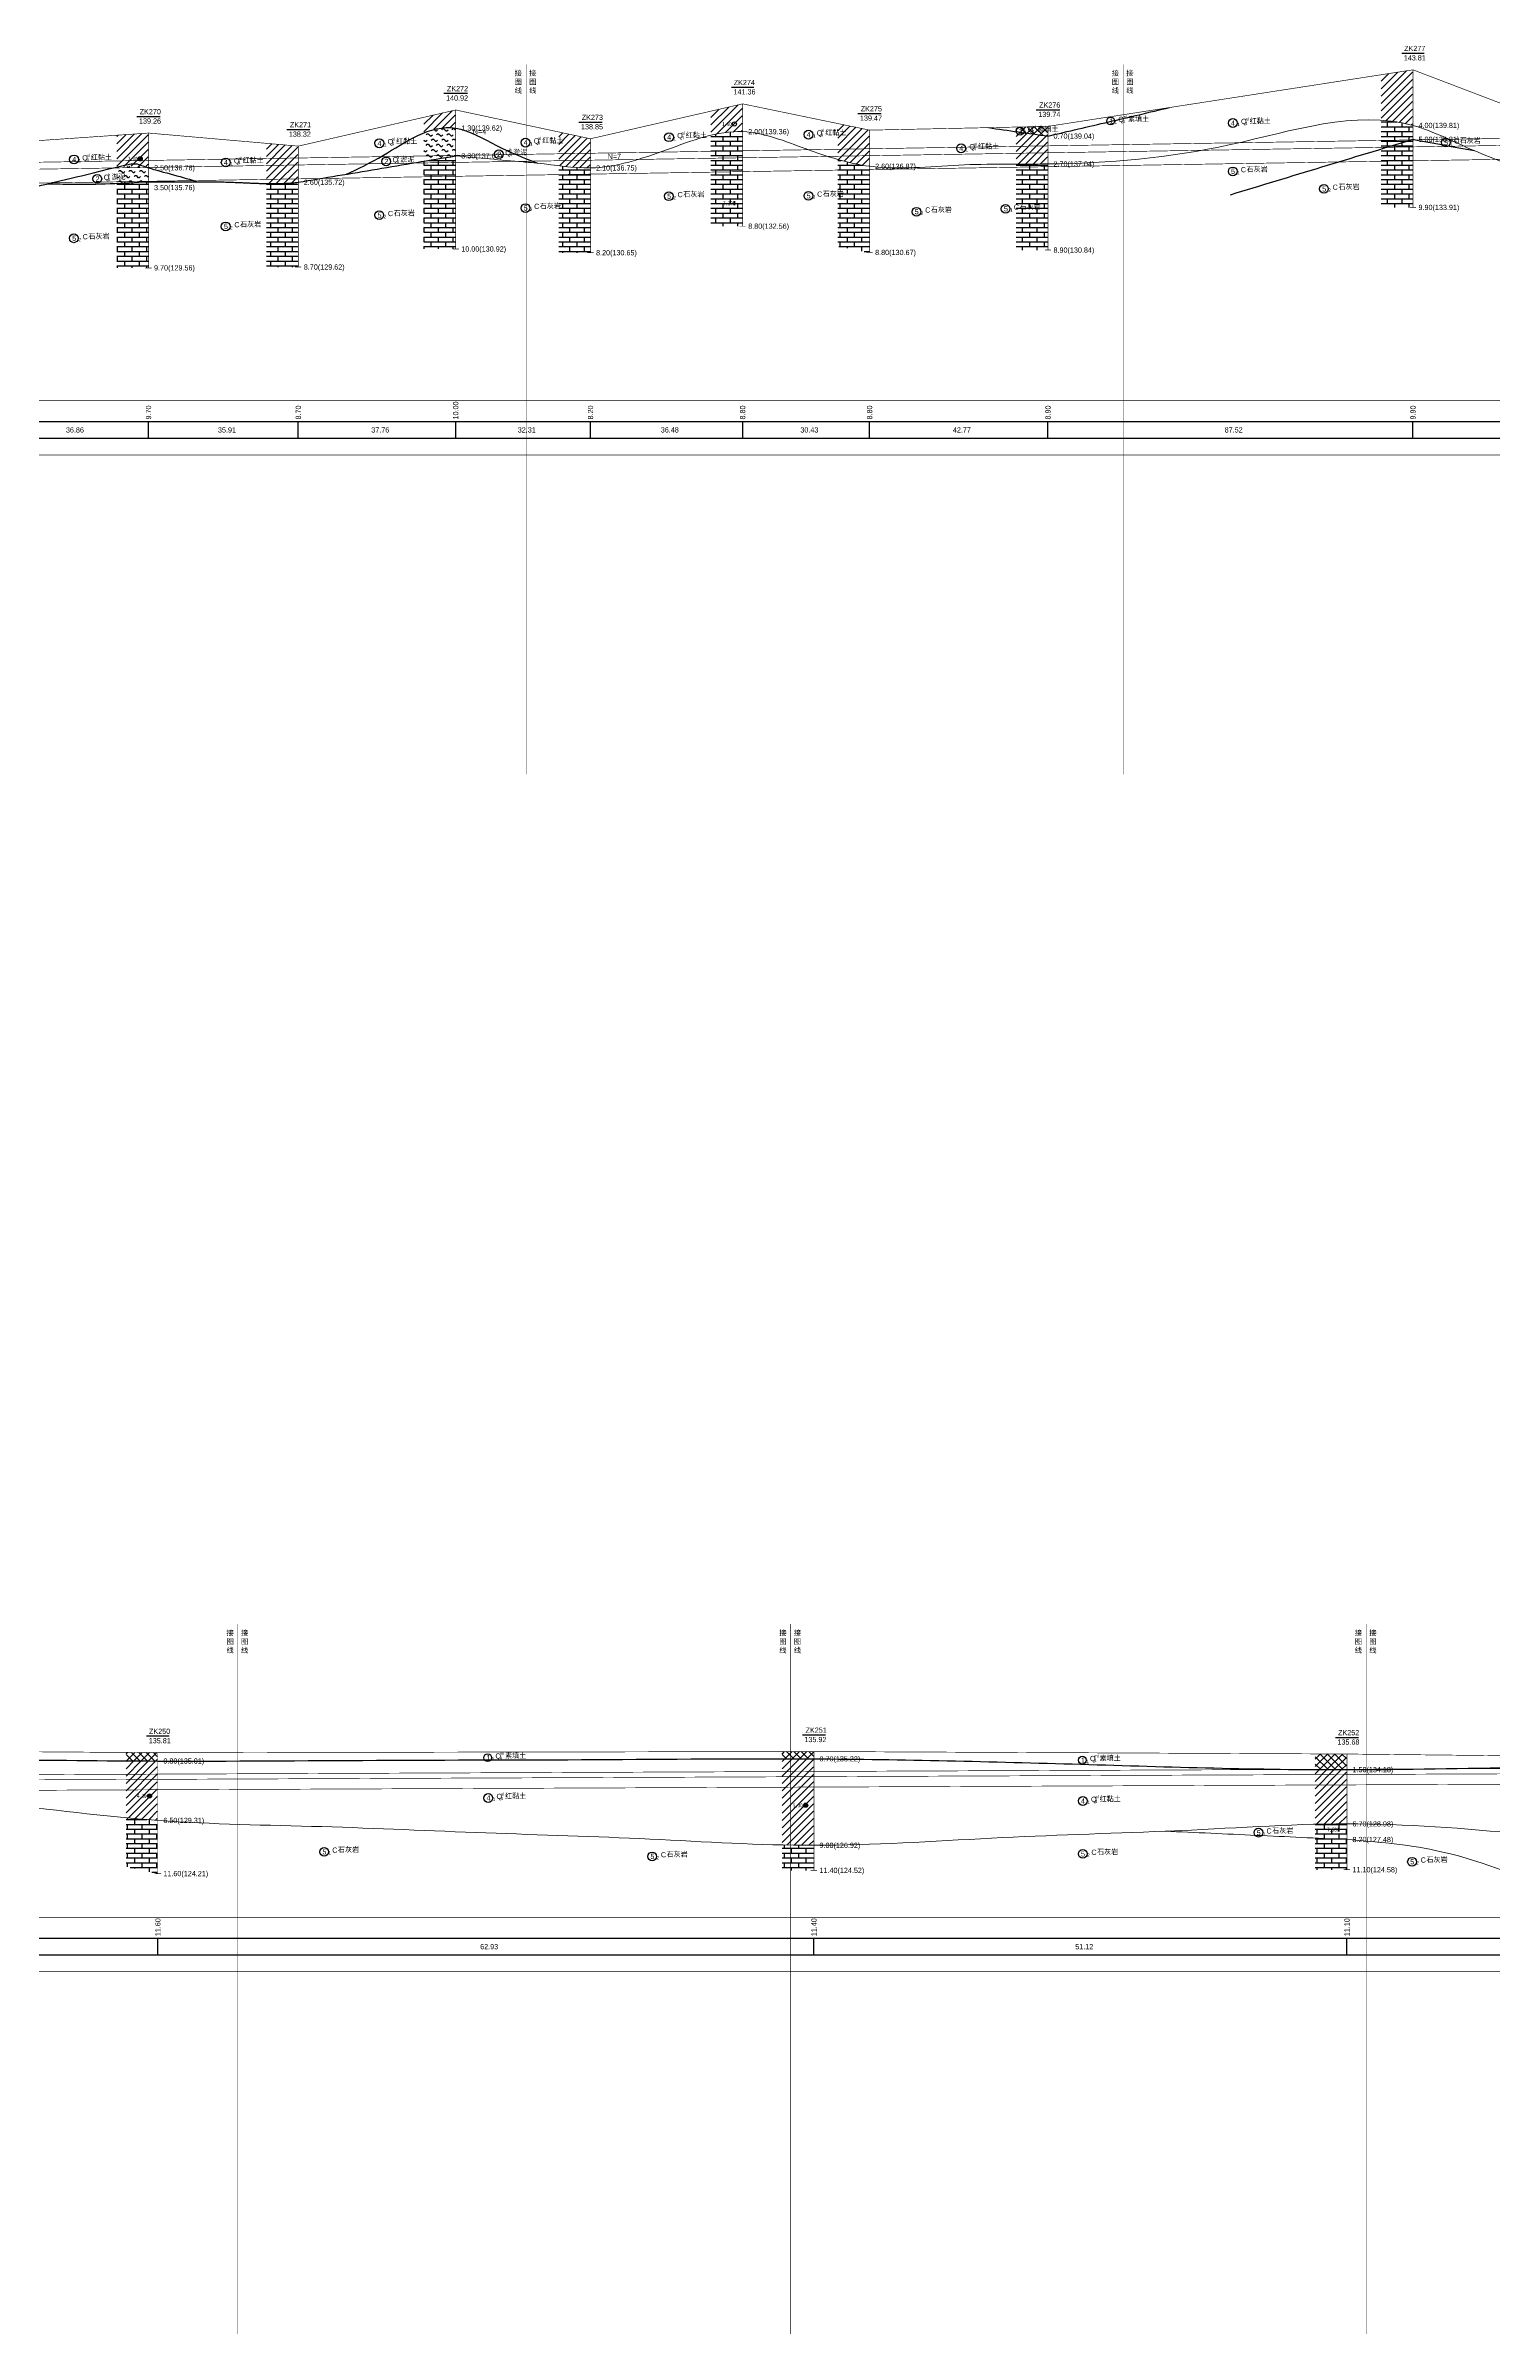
# Model space of a CAD drawing. Header units: inches. Extents: x -205 to 12199, y -11610 to -150.
# Drawn here: x 3188 to 3882, y -11604 to -10507 of the extents above; entities that cross this region are included whole.
import ezdxf

# ---------------------------------------------------------------- set-up
doc = ezdxf.new("R2010")
doc.units = ezdxf.units.IN
doc.header["$MEASUREMENT"] = 0
for name, pattern in [('ACAD_ISO03W100', [30, 12, -18]), ('ACAD_ISO05W100', [34, 24, -3, 0.5, -3, 0.5, -3]), ('ACAD_ISO12W100', [21, 12, -3, 0, -3, 0, -3])]:
    doc.linetypes.add(name, pattern=pattern)
for name, color, linetype in [('GiCAD_PouMian', 7, 'Continuous'), ('GICAD_QUYANG', 7, 'Continuous'), ('地质-图框', 7, 'Continuous'), ('地质-地层符号', 3, 'Continuous'), ('地质-地层线', 7, 'Continuous'), ('地质-地面线', 7, 'Continuous'), ('地质-填充花纹', 4, 'Continuous'), ('地质-文字', 7, 'Continuous'), ('地质-标注栏', 7, 'Continuous'), ('地质-标贯', 7, 'Continuous'), ('地质-钻孔', 7, 'Continuous'), ('管底', 7, 'Continuous'), ('红线', 1, 'ACAD_ISO05W100')]:
    doc.layers.add(name, color=color, linetype=linetype)
doc.styles.add('LZ_PMT_LINE', font='', dxfattribs={"height": 2})
doc.styles.get("Standard").update_dxf_attribs({"font": ''})
doc.styles.add('地层编号', font='Comfont.shx', dxfattribs={"width": 0.7, "height": 2.5, "bigfont": 'Hztxt12a.shx'})
doc.styles.add('层底标注', font='Comfont.shx', dxfattribs={"width": 0.7, "height": 2.5, "bigfont": 'Hztxt12a.shx'})
doc.styles.add('岩土名称', font='Comfont.shx', dxfattribs={"width": 0.7, "height": 2.5, "bigfont": 'Hztxt12a.shx'})
doc.styles.add('时代', font='Comfont.shx', dxfattribs={"width": 0.7, "height": 2.5, "bigfont": 'Hztxt12a.shx'})
doc.styles.add('标注栏数据', font='Comfont.shx', dxfattribs={"width": 0.7, "height": 2.5, "bigfont": 'Hztxt12a.shx'})
doc.styles.add('标贯动探', font='Comfont.shx', dxfattribs={"width": 0.7, "height": 2.5, "bigfont": 'Hztxt12a.shx'})
doc.styles.add('钻孔标注', font='Comfont.shx', dxfattribs={"width": 0.7, "height": 2.5, "bigfont": 'Hztxt12a.shx'})
doc.styles.get('LZ_PMT_LINE').set_extended_font_data('SimSun')
doc.styles.get('Standard').set_extended_font_data('SimSun')
doc.linetypes.add('bzhjcx', pattern='A,0.001,[2,XX1.shx,S=1,R=0,X=1,Y=0],-2', length=2.001)
doc.linetypes.add('swx', pattern='A,7,-1.5,["●",LZ_PMT_LINE,S=0.05,R=0,X=0,Y=0],-1.5', length=10)
pattern_1 = [(0, (-1758.2928, -12599.2868), (0, 2.3), []), (90, (-1758.2928, -12599.2868), (-3.5, 2.3), [2.3, -2.3])]
pattern_2 = [(45, (-1758.2928, -12599.2868), (-1.767767, 1.767767), [])]
pattern_3 = [(45, (-1759.7928, -12599.2868), (-2.5, 2.5), [0.707107, -2.828427]), (0, (-1759.2928, -12598.7868), (2.5, 2.5), [0.5, -4.5]), (315, (-1758.7928, -12598.7868), (4.9999895, -1.06e-05), [1.414214, -2.12132]), (0, (-1757.7928, -12599.7868), (2.5, 2.5), [0.5, -4.5]), (45, (-1757.2928, -12599.7868), (-2.5, 2.5), [0.707107, -2.828427])]
pattern_4 = [(45, (0, 0), (-1.76776695, 1.76776695), [])]
pattern_5 = [(0, (0, 0), (0, 2.3), []), (90, (0, 0), (-3.5, 2.3), [2.3, -2.3])]
pattern_6 = [(45, (0, 0), (-1.76776695, 1.76776695), []), (135, (0, 0), (-1.76776695, -1.76776695), [])]

# ---------------------------------------------------------------- blocks, each defined once
blk = doc.blocks.new('gkqy_yuan.dwg不标')
at = {"layer": 'GiCAD_PouMian'}
h = blk.add_hatch(color=7, dxfattribs=at)
edge = h.paths.add_edge_path()
edge.add_arc((0, 0), 1, 0, 360)
at = {"layer": 'GICAD_QUYANG', "color": 7}
blk.add_circle((0, 0), 1, dxfattribs=at)
blk = doc.blocks.new('gkqy_rao.dwg不标')
at = {"layer": 'GICAD_QUYANG', "color": 7}
blk.add_circle((0, 0), 1, dxfattribs=at)
blk = doc.blocks.new('gkqy_yan.dwg不标', base_point=(0, -1))
at = {"color": 7}
blk.add_solid([(-0.5, -2), (-0.5, 0), (0.5, -2), (0.5, 0)], dxfattribs=at)

msp = doc.modelspace()

# ---------------------------------------------------------------- hatches: boundary and pattern name
at = {"layer": '地质-填充花纹', "linetype": 'Continuous'}
h = msp.add_hatch(dxfattribs=at)
h.set_pattern_fill('GKNXT', scale=0.5, style=0, pattern_type=2)
h.set_pattern_definition(pattern_2)
h.paths.add_polyline_path([(3843.20717, -10544.67267), (3834.6734, -10542.86666), (3829.70689, -10542.29631), (3828.20717, -10542.21523), (3828.20717, -10520.4229), (3843.20717, -10518.09766)])
h = msp.add_hatch(dxfattribs=at)
h.set_pattern_fill('GKNXT', scale=0.5, style=0, pattern_type=2)
h.set_pattern_definition(pattern_2)
h.paths.add_polyline_path([(3384.18208, -10545.9815), (3378.78733, -10545.74982), (3373.84951, -10546.50208), (3369.18208, -10547.87717), (3369.18208, -10540.8258), (3384.18208, -10537.38295)])
h = msp.add_hatch(dxfattribs=at)
h.set_pattern_fill('GKNXT', scale=0.5, style=0, pattern_type=2)
h.set_pattern_definition(pattern_2)
h.paths.add_polyline_path([(3521.77354, -10547.73658), (3514.28122, -10548.06708), (3509.34926, -10548.88084), (3506.77354, -10549.49435), (3506.77354, -10537.88948), (3521.77354, -10534.44956)])
h = msp.add_hatch(dxfattribs=at)
h.set_pattern_fill('GKNXT', scale=0.5, style=0, pattern_type=2)
h.set_pattern_definition(pattern_2)
h.paths.add_polyline_path([(3236.84629, -10565.03371), (3229.65233, -10564.30801), (3224.65622, -10564.45284), (3221.84629, -10564.76752), (3221.84629, -10549.44034), (3236.84629, -10548.40944)])
h = msp.add_hatch(dxfattribs=at)
h.set_pattern_fill('GKYN', scale=0.5, style=0, pattern_type=2)
h.set_pattern_definition(pattern_3)
h.paths.add_polyline_path([(3384.18208, -10545.9815), (3384.18208, -10559.3675), (3376.25946, -10560.69635), (3371.32834, -10561.52344), (3369.18208, -10561.88342), (3369.18208, -10547.87717), (3373.84951, -10546.50208), (3378.78733, -10545.74982)])
h = msp.add_hatch(dxfattribs=at)
h.set_pattern_fill('GKNXT', scale=0.5, style=0, pattern_type=2)
h.set_pattern_definition(pattern_2)
h.paths.add_polyline_path([(3448.80695, -10551.07213), (3448.80695, -10565.12042), (3443.47704, -10565.01179), (3438.49369, -10564.60901), (3433.80695, -10564.07324), (3433.80695, -10547.86904)])
h = msp.add_hatch(dxfattribs=at)
h.set_pattern_fill('GKSHY', scale=0.5, style=0, pattern_type=2)
h.set_pattern_definition(pattern_1)
h.paths.add_polyline_path([(3521.77354, -10593.05889), (3506.77354, -10593.05889), (3506.77354, -10549.49435), (3509.34926, -10548.88084), (3514.28122, -10548.06708), (3521.77354, -10547.73658)])
h = msp.add_hatch(dxfattribs=at)
h.set_pattern_fill('GKNXT', scale=0.5, style=0, pattern_type=2)
h.set_pattern_definition(pattern_2)
h.paths.add_polyline_path([(3582.6291, -10546.94045), (3582.6291, -10564.2835), (3576.36554, -10563.23009), (3571.49192, -10562.11495), (3567.6291, -10561.0606), (3567.6291, -10543.83474)])
h = msp.add_hatch(dxfattribs=at)
h.set_pattern_fill('GKSTT', scale=0.5, style=0, pattern_type=2)
h.set_pattern_definition([(45, (-1758.2928, -12599.2868), (-1.767767, 1.767767), []), (135, (-1758.2928, -12599.2868), (-1.767767, -1.767767), [])])
h.paths.add_polyline_path([(3668.17186, -10549.8232), (3659.11465, -10548.53147), (3654.16473, -10547.82553), (3653.17186, -10547.68392), (3653.17186, -10545.51308), (3668.17186, -10545.19745)])
h = msp.add_hatch(dxfattribs=at)
h.set_pattern_fill('GKNXT', scale=0.5, style=0, pattern_type=2)
h.set_pattern_definition(pattern_2)
h.paths.add_polyline_path([(3654.16473, -10547.82553), (3659.11465, -10548.53147), (3668.17186, -10549.8232), (3668.17186, -10563.19406), (3660.64339, -10563.25034), (3655.6434, -10563.26188), (3653.17186, -10563.26602), (3653.17186, -10547.68392)])
h = msp.add_hatch(dxfattribs=at)
h.set_pattern_fill('GKSHY', scale=0.5, style=0, pattern_type=2)
h.set_pattern_definition(pattern_1)
h.paths.add_polyline_path([(3829.70689, -10542.29631), (3834.6734, -10542.86666), (3843.20717, -10544.67267), (3843.20717, -10551.46813), (3837.97421, -10553.05663), (3833.18979, -10554.50898), (3828.40537, -10555.96133), (3828.20717, -10556.02149), (3828.20717, -10542.21523)])
h = msp.add_hatch(dxfattribs=at)
h.set_pattern_fill('GKNXT', scale=0.5, style=0, pattern_type=2)
h.set_pattern_definition(pattern_2)
h.paths.add_polyline_path([(3308.66343, -10554.63703), (3308.66343, -10572.01297), (3302.98838, -10572.48501), (3297.99075, -10572.62669), (3293.66343, -10572.59431), (3293.66343, -10553.32816)])
h = msp.add_hatch(dxfattribs=at)
h.set_pattern_fill('GKSHY', scale=0.5, style=0, pattern_type=2)
h.set_pattern_definition(pattern_1)
h.paths.add_polyline_path([(3384.18208, -10603.99224), (3369.18208, -10603.99224), (3369.18208, -10561.88342), (3371.32834, -10561.52344), (3376.25946, -10560.69635), (3384.18208, -10559.3675)])
h = msp.add_hatch(dxfattribs=at)
h.set_pattern_fill('GKSHY', scale=0.5, style=0, pattern_type=2)
h.set_pattern_definition(pattern_1)
h.paths.add_polyline_path([(3843.20717, -10584.0589), (3828.20717, -10584.0589), (3828.20717, -10556.02149), (3828.40537, -10555.96133), (3833.18979, -10554.50898), (3837.97421, -10553.05663), (3843.20717, -10551.46813)])
h = msp.add_hatch(dxfattribs=at)
h.set_pattern_fill('GKYN', scale=0.5, style=0, pattern_type=2)
h.set_pattern_definition(pattern_3)
h.paths.add_polyline_path([(3236.84629, -10565.03371), (3236.84629, -10571.73373), (3230.21969, -10571.94946), (3225.22234, -10572.11214), (3221.84629, -10572.22205), (3221.84629, -10564.76752), (3224.65622, -10564.45284), (3229.65233, -10564.30801)])
h = msp.add_hatch(dxfattribs=at)
h.set_pattern_fill('GKSHY', scale=0.5, style=0, pattern_type=2)
h.set_pattern_definition(pattern_1)
h.paths.add_polyline_path([(3438.49369, -10564.60901), (3443.47704, -10565.01179), (3448.80695, -10565.12042), (3448.80695, -10605.79218), (3433.80695, -10605.79218), (3433.80695, -10564.07324)])
h = msp.add_hatch(dxfattribs=at)
h.set_pattern_fill('GKSHY', scale=0.5, style=0, pattern_type=2)
h.set_pattern_definition(pattern_1)
h.paths.add_polyline_path([(3571.49192, -10562.11495), (3576.36554, -10563.23009), (3582.6291, -10564.2835), (3582.6291, -10605.61301), (3577.8055, -10604.72774), (3572.73231, -10603.77623), (3567.6599, -10602.78395), (3567.6291, -10602.77756), (3567.6291, -10561.0606)])
h = msp.add_hatch(dxfattribs=at)
h.set_pattern_fill('GKSHY', scale=0.5, style=0, pattern_type=2)
h.set_pattern_definition(pattern_1)
h.paths.add_polyline_path([(3668.17186, -10604.52552), (3653.17186, -10604.52552), (3653.17186, -10563.26602), (3655.6434, -10563.26188), (3660.64339, -10563.25034), (3668.17186, -10563.19406)])
h = msp.add_hatch(dxfattribs=at)
h.set_pattern_fill('GKSHY', scale=0.5, style=0, pattern_type=2)
h.set_pattern_definition(pattern_1)
h.paths.add_polyline_path([(3236.84629, -10613.05893), (3221.84629, -10613.05893), (3221.84629, -10572.22205), (3225.22234, -10572.11214), (3230.21969, -10571.94946), (3236.84629, -10571.73373)])
h = msp.add_hatch(dxfattribs=at)
h.set_pattern_fill('GKSHY', scale=0.5, style=0, pattern_type=2)
h.set_pattern_definition(pattern_1)
h.paths.add_polyline_path([(3308.66343, -10612.65884), (3293.66343, -10612.65884), (3293.66343, -10572.59431), (3297.99075, -10572.62669), (3302.98838, -10572.48501), (3308.66343, -10572.01297)])
h = msp.add_hatch(dxfattribs=at)
h.set_pattern_fill('GKSTT', scale=0.5, style=0, pattern_type=2)
h.set_pattern_definition(pattern_6)
h.paths.add_polyline_path([(3241.3161, -11325.31231), (3241.3161, -11329.31283), (3233.81257, -11329.27556), (3228.81267, -11329.24401), (3226.3161, -11329.22618), (3226.3161, -11325.2062)])
h = msp.add_hatch(dxfattribs=at)
h.set_pattern_fill('GKSTT', scale=0.5, style=0, pattern_type=2)
h.set_pattern_definition(pattern_6)
h.paths.add_polyline_path([(3555.94895, -11328.26301), (3546.32017, -11328.22119), (3541.32018, -11328.20988), (3540.94895, -11328.20951), (3540.94895, -11324.79075), (3555.94895, -11324.76453)])
h = msp.add_hatch(dxfattribs=at)
h.set_pattern_fill('GKNXT', scale=0.5, style=0, pattern_type=2)
h.set_pattern_definition(pattern_4)
h.paths.add_polyline_path([(3541.32018, -11328.20988), (3546.32017, -11328.22119), (3555.94895, -11328.26301), (3555.94895, -11369.76226), (3547.47553, -11369.70015), (3542.4763, -11369.61318), (3540.94895, -11369.57671), (3540.94895, -11328.20951)])
h = msp.add_hatch(dxfattribs=at)
h.set_pattern_fill('GKSTT', scale=0.5, style=0, pattern_type=2)
h.set_pattern_definition(pattern_6)
h.paths.add_polyline_path([(3811.54908, -11325.96295), (3811.54908, -11333.46398), (3803.96696, -11333.45968), (3798.967, -11333.44051), (3796.54908, -11333.42541), (3796.54908, -11325.89253)])
h = msp.add_hatch(dxfattribs=at)
h.set_pattern_fill('GKNXT', scale=0.5, style=0, pattern_type=2)
h.set_pattern_definition(pattern_4)
h.paths.add_polyline_path([(3228.81267, -11329.24401), (3233.81257, -11329.27556), (3241.3161, -11329.31283), (3241.3161, -11357.79457), (3233.39016, -11357.17601), (3228.40896, -11356.74285), (3226.3161, -11356.54828), (3226.3161, -11329.22618)])
h = msp.add_hatch(dxfattribs=at)
h.set_pattern_fill('GKNXT', scale=0.5, style=0, pattern_type=2)
h.set_pattern_definition(pattern_4)
h.paths.add_polyline_path([(3798.967, -11333.44051), (3803.96696, -11333.45968), (3811.54908, -11333.46398), (3811.54908, -11359.46548), (3806.52103, -11359.49273), (3801.52154, -11359.56295), (3796.54908, -11359.6704), (3796.54908, -11333.42541)])
h = msp.add_hatch(dxfattribs=at)
h.set_pattern_fill('GKSHY', scale=0.5, style=0, pattern_type=2)
h.set_pattern_definition(pattern_5)
h.paths.add_polyline_path([(3228.40896, -11356.74285), (3233.39016, -11357.17601), (3241.3161, -11357.79457), (3241.3161, -11383.25925), (3226.3161, -11379.96994), (3226.3161, -11356.54828)])
h = msp.add_hatch(dxfattribs=at)
h.set_pattern_fill('GKSHY', scale=0.5, style=0, pattern_type=2)
h.set_pattern_definition(pattern_5)
h.paths.add_polyline_path([(3811.54908, -11366.95268), (3803.19427, -11366.57024), (3798.1995, -11366.34161), (3796.54908, -11366.26606), (3796.54908, -11359.6704), (3801.52154, -11359.56295), (3806.52103, -11359.49273), (3811.54908, -11359.46548)])
h = msp.add_hatch(dxfattribs=at)
h.set_pattern_fill('GKSHY', scale=0.5, style=0, pattern_type=2)
h.set_pattern_definition(pattern_5)
h.paths.add_polyline_path([(3542.4763, -11369.61318), (3547.47553, -11369.70015), (3555.94895, -11369.76226), (3555.94895, -11381.76409), (3540.94895, -11381.76409), (3540.94895, -11369.57671)])
h = msp.add_hatch(dxfattribs=at)
h.set_pattern_fill('GKSHY', scale=0.5, style=0, pattern_type=2)
h.set_pattern_definition(pattern_5)
h.paths.add_polyline_path([(3798.1995, -11366.34161), (3803.19427, -11366.57024), (3811.54908, -11366.95268), (3811.54908, -11381.46413), (3796.54908, -11381.46413), (3796.54908, -11366.26606)])

# ---------------------------------------------------------------- linework, layer by layer
at = {"layer": '地质-地层符号', "color": 7, "linetype": 'Continuous'}
for centre, major_axis in [((3486.66525, -10550.3922), (0, 2.125)), ((3553.57632, -10549.15889), (0, 2.125)), ((3655.03973, -10547.45886), (0, 1.875)), ((3698.46941, -10542.63664), (0, 1.875)), ((3757.06451, -10543.59221), (0, 2.125)), ((3201.36057, -10561.05891), (0, 2.125)), ((3274.12986, -10562.49222), (0, 2.125)), ((3347.79775, -10553.29221), (0, 2.125)), ((3351.02717, -10561.97073), (0, 2.08333)), ((3405.0987, -10558.56838), (0, 2.08333)), ((3417.86951, -10552.97077), (0, 2.125)), ((3626.77548, -10555.72556), (0, 2.125)), ((3859.24407, -10552.98249), (0, 2.08333)), ((3212.54356, -10570.39607), (0, 2.08333)), ((3757.02285, -10566.75888), (0, 2.08333)), ((3417.82785, -10584.35888), (0, 2.08333)), ((3486.62358, -10578.72554), (0, 2.08333)), ((3553.53466, -10578.49222), (0, 2.08333)), ((3800.78167, -10575.16723), (0, 2.08333)), ((3274.08819, -10593.15888), (0, 2.08333)), ((3347.75609, -10587.79221), (0, 2.08333)), ((3605.34863, -10586.11403), (0, 2.08333)), ((3648.1195, -10584.70491), (0, 2.08333)), ((3201.31891, -10598.89224), (0, 2.08333)), ((3399.75753, -11327.71796), (0, 1.875)), ((3684.87401, -11328.91411), (0, 1.875)), ((3400.00753, -11347.09296), (0, 2.125)), ((3685.12401, -11348.48535), (0, 2.125)), ((3769.31421, -11363.68609), (0, 2.08333)), ((3321.30815, -11372.85786), (0, 2.08333)), ((3685.08235, -11373.86035), (0, 2.08333)), ((3478.62407, -11375.07035), (0, 2.08333)), ((3842.99324, -11377.61411), (0, 2.08333))]:
    msp.add_ellipse(centre, major_axis=major_axis, ratio=1, dxfattribs=at)
at = {"layer": '地质-地层线', "color": 7, "linetype": 'bzhjcx', "lineweight": 0}
for points in [[(3384.43208, -10559.32557), (3416.74451, -10562.22554), (3423.59867, -10562.84069), (3449.05695, -10565.12552), (3485.54025, -10556.42554), (3522.02354, -10547.72555), (3552.45132, -10556.02555), (3582.8791, -10564.32555), (3625.65048, -10563.75887), (3668.42186, -10563.19219), (3755.93951, -10553.95888), (3843.45717, -10544.72557), (3872.86431, -10556.83669), (3887.56787, -10562.89225), (3931.67858, -10581.05893), (3977.85289, -10571.1589), (4024.02719, -10561.25888), (4061.75081, -10560.95886), (4074.32535, -10560.85886), (4099.47443, -10560.65884), (4138.88707, -10560.09218), (4178.29971, -10559.52552), (4213.81634, -10552.79221), (4249.33296, -10546.05891)], [(1106.15112, -11342.71405), (1142.36705, -11346.48905), (1178.58297, -11350.26405), (1273.33769, -11352.81408), (1368.0924, -11355.3641), (1442.62576, -11357.63076), (1517.15912, -11359.89741), (1591.69249, -11362.16406), (1689.29214, -11349.48906), (1786.8918, -11336.81407), (1875.79402, -11335.96406), (1964.69624, -11335.11406), (2053.59846, -11334.26405), (2160.70242, -11334.28908), (2267.80638, -11334.31411), (2373.42749, -11332.51412), (2479.0486, -11330.71412), (2583.52467, -11334.16412), (2688.00074, -11337.61412), (2767.56014, -11333.44743), (2847.11955, -11329.28074), (2926.67896, -11325.11406), (3006.37095, -11333.16408), (3032.93495, -11335.84741), (3086.06294, -11341.21409), (3163.81452, -11349.5141), (3241.5661, -11357.8141), (3320.22431, -11360.8016), (3398.88252, -11363.7891), (3477.54074, -11366.7766), (3556.19895, -11369.7641), (3641.39899, -11366.33077), (3724.66268, -11362.97548), (3726.59904, -11362.89745), (3811.79908, -11359.46412), (3896.37218, -11364.36409), (3980.94527, -11369.26405), (4054.81743, -11360.42656), (4128.68958, -11351.58908), (4149.79591, -11349.06408), (4202.56174, -11342.75159), (4276.4339, -11333.91411), (4356.83858, -11346.98552), (4370.23936, -11349.16409), (4464.04483, -11364.41407), (4561.42836, -11361.51409), (4658.81188, -11358.6141), (4743.95138, -11355.8141), (4829.09087, -11353.0141), (4914.23037, -11350.21411), (4999.36986, -11347.41411), (5097.83977, -11351.7891), (5196.30967, -11356.16409), (5253.95892, -11349.21409), (5311.60817, -11342.26408), (5419.55451, -11340.71409), (5527.50085, -11339.16409), (5621.70536, -11345.18908), (5715.90987, -11351.21408)], [(3724.66268, -11362.97548), (3768.23088, -11364.9698), (3811.79908, -11366.96412)]]:
    msp.add_spline(points, degree=3, dxfattribs=at)
at = {"layer": '地质-地层线', "color": 7, "lineweight": 25}
for points in [[(3668.42186, -10549.85885), (3697.59441, -10543.00331), (3726.76696, -10536.14776)], [(3639.90761, -10545.7922), (3654.16473, -10547.82553), (3668.42186, -10549.85885)], [(2595.13311, -11326.88079), (2641.56693, -11329.74745), (2688.00074, -11332.61412), (2807.33985, -11326.36409), (2926.67896, -11320.11406), (3006.37095, -11324.16407), (3086.06294, -11328.21409), (3163.81452, -11328.7641), (3241.5661, -11329.3141), (3346.44371, -11328.9641), (3451.32133, -11328.6141), (3556.19895, -11328.2641), (3683.99901, -11330.86411), (3811.79908, -11333.46412), (3896.37218, -11332.36409), (3980.94527, -11331.26405), (4079.44148, -11327.48074), (4177.93769, -11323.69742), (4276.4339, -11319.91411), (4370.23936, -11319.16409), (4464.04483, -11318.41407), (4561.42836, -11322.26409), (4658.81188, -11326.1141), (4772.33121, -11328.7141), (4885.85053, -11331.3141), (4999.36986, -11333.91411), (5097.83977, -11330.0391), (5196.30967, -11326.16409)]]:
    msp.add_spline(points, degree=3, dxfattribs=at)
at = {"layer": '地质-地层线', "color": 7, "linetype": 'bzhjcx', "lineweight": 25}
for points, knots in [([(2977.93464, -10571.72559), (2989.43373, -10571.50641), (3012.43189, -10571.06804), (3044.21794, -10574.23394), (3067.31135, -10566.72883), (3083.55747, -10562.68353), (3099.63266, -10559.77342), (3114.63237, -10550.10059), (3129.25233, -10558.67885), (3143.87673, -10564.23305), (3163.5333, -10577.3585), (3180.21987, -10574.86163), (3189.01469, -10572.67273)], [0, 0, 0, 0, 34.583691421, 69.167382842, 94.1813465246, 106.6893582055, 119.1953102072, 144.2092738898, 151.1518322316, 168.1611005, 192.1129271102, 218.1827758912, 218.1827758912, 218.1827758912, 218.1827758912]), ([(3237.09629, -10571.72559), (3245.08144, -10571.78038), (3257.05917, -10571.86255), (3280.94079, -10571.68721), (3297.25562, -10573.38199), (3308.91343, -10571.99218)], [0, 0, 0, 0, 23.939211145, 35.9088167176, 71.8176334351, 71.8176334352, 71.8176334352, 71.8176334352])]:
    msp.add_open_spline(points, degree=3, knots=knots, dxfattribs=at)
for points in [[(3308.91343, -10571.99218), (3346.67275, -10565.65887), (3384.43208, -10559.32557)], [(3189.01469, -10572.67273), (3200.23557, -10572.92558), (3237.09629, -10571.72559)]]:
    msp.add_spline(points, degree=3, dxfattribs=at)
at = {"layer": '地质-地层线', "color": 7}
for points in [[(3755.94051, -10577.95858), (3799.69884, -10564.67541), (3843.45717, -10551.39224)], [(3843.45717, -10551.39224), (3858.16074, -10554.11447), (3872.86431, -10556.83669)]]:
    msp.add_spline(points, degree=3, dxfattribs=at)
at = {"layer": '地质-地层线', "color": 7, "lineweight": 0}
msp.add_spline([(3811.79908, -11366.96412), (3854.08513, -11372.16404), (3912.20366, -11391.98106)], degree=3, dxfattribs=at)
at = {"layer": '地质-地面线', "color": 7, "linetype": 'Continuous', "const_width": 0.3}
for points in [[(2382.17678, -10568.65889), (2468.53386, -10569.19223), (2543.89746, -10564.59221), (2642.18628, -10547.32557), (2748.92631, -10562.79219), (2829.27913, -10559.19223), (2911.29168, -10564.32559), (2977.93464, -10568.39226), (3047.10199, -10556.45887), (3119.96955, -10541.85885), (3163.37485, -10553.45889), (3237.09629, -10548.39226), (3308.91343, -10554.65884), (3384.43208, -10537.32557), (3449.05695, -10551.12551), (3522.02354, -10534.39222), (3582.8791, -10546.99221), (3668.42186, -10545.19219), (3843.45717, -10518.0589), (3931.67858, -10551.7256)], [(459.5241, -11344.36409), (479.5241, -11344.36409), (791.92348, -11342.86407), (961.28742, -11337.61406), (1178.58297, -11345.26405), (1368.0924, -11338.3641), (1591.69249, -11343.16406), (1786.8918, -11334.81407), (2053.59846, -11325.26405), (2267.80638, -11329.31411), (2479.0486, -11324.71412), (2688.00074, -11328.61412), (2926.67896, -11317.61406), (3086.06294, -11324.21409), (3241.5661, -11325.3141), (3556.19895, -11324.7641), (3811.79908, -11325.96412), (3980.94527, -11327.76405)]]:
    msp.add_lwpolyline(points, dxfattribs=at)
at = {"layer": '地质-标注栏', "color": 7, "linetype": 'Continuous', "const_width": 0.3}
for points in [[(389.34322, -10676.79217), (5155.17051, -10676.79217)], [(389.34322, -10702.79217), (5155.17051, -10702.79217)], [(419.52411, -11404.36426), (12199.09231, -11404.36426)], [(419.52411, -11430.36426), (12199.09231, -11430.36426)]]:
    msp.add_lwpolyline(points, dxfattribs=at)
at = {"layer": '地质-标注栏', "color": 7, "linetype": 'Continuous'}
for points in [[(389.34322, -10686.79217), (5155.17051, -10686.79217)], [(3237.09629, -10694.79217), (3237.09629, -10686.79217)], [(3237.09629, -10694.79217), (3237.09629, -10686.79217)], [(3308.91343, -10694.79217), (3308.91343, -10686.79217)], [(3308.91343, -10694.79217), (3308.91343, -10686.79217)], [(3384.43208, -10694.79217), (3384.43208, -10686.79217)], [(3384.43208, -10694.79217), (3384.43208, -10686.79217)], [(3449.05695, -10694.79217), (3449.05695, -10686.79217)], [(3449.05695, -10694.79217), (3449.05695, -10686.79217)], [(3522.02354, -10694.79217), (3522.02354, -10686.79217)], [(3522.02354, -10694.79217), (3522.02354, -10686.79217)], [(3582.8791, -10694.79217), (3582.8791, -10686.79217)], [(3582.8791, -10694.79217), (3582.8791, -10686.79217)], [(3668.42186, -10694.79217), (3668.42186, -10686.79217)], [(3668.42186, -10694.79217), (3668.42186, -10686.79217)], [(3843.45717, -10694.79217), (3843.45717, -10686.79217)], [(3843.45717, -10694.79217), (3843.45717, -10686.79217)], [(389.34322, -10694.79217), (5155.17051, -10694.79217)], [(419.52411, -11414.36426), (12199.09231, -11414.36426)], [(3241.5661, -11422.36426), (3241.5661, -11414.36426)], [(3241.5661, -11422.36426), (3241.5661, -11414.36426)], [(3556.19895, -11422.36426), (3556.19895, -11414.36426)], [(3556.19895, -11422.36426), (3556.19895, -11414.36426)], [(3811.79908, -11422.36426), (3811.79908, -11414.36426)], [(3811.79908, -11422.36426), (3811.79908, -11414.36426)], [(419.52411, -11422.36426), (12199.09231, -11422.36426)]]:
    msp.add_lwpolyline(points, dxfattribs=at)
at = {"layer": '地质-钻孔', "color": 7, "linetype": 'Continuous'}
for p, q in [((3838.05245, -10510.05902), (3848.86202, -10510.05902)), ((3516.61886, -10526.39227), (3527.42843, -10526.39227)), ((3378.77755, -10529.32562), (3390.08663, -10529.32562)), ((3662.8088, -10537.19207), (3674.03487, -10537.19207)), ((3231.52462, -10540.39227), (3242.66769, -10540.39227)), ((3303.38351, -10546.65887), (3314.44308, -10546.65887)), ((3443.48556, -10543.12542), (3454.62862, -10543.12542)), ((3577.26583, -10538.99212), (3588.49239, -10538.99212)), ((3236.20288, -11317.31445), (3246.9292, -11317.31445)), ((3550.62744, -11316.76367), (3561.77026, -11316.76367)), ((3806.22754, -11317.96387), (3817.37061, -11317.96387))]:
    msp.add_line(p, q, dxfattribs=at)
at = {"layer": '地质-钻孔', "color": 7, "const_width": 0.3, "flags": 128}
for points in [[(3843.45717, -10518.05891), (3843.45717, -10584.05891)], [(3384.43208, -10537.32557), (3384.43208, -10603.99224)], [(3522.02354, -10534.39222), (3522.02354, -10593.05889)], [(3237.09629, -10548.39226), (3237.09629, -10613.05893)], [(3582.8791, -10546.99222), (3582.8791, -10605.65888)], [(3668.42186, -10545.19219), (3668.42186, -10604.52552)], [(3308.91343, -10554.65884), (3308.91343, -10612.65884)], [(3449.05695, -10551.12552), (3449.05695, -10605.79218)], [(3241.5661, -11325.3141), (3241.5661, -11383.3141)], [(3556.19895, -11324.7641), (3556.19895, -11381.76409)], [(3811.79908, -11325.96412), (3811.79908, -11381.46413)]]:
    msp.add_lwpolyline(points, dxfattribs=at)
at = {"layer": '地质-钻孔', "color": 7, "linetype": 'Continuous', "const_width": 0.3, "flags": 128}
for points in [[(3520.52354, -10593.05889), (3523.52354, -10593.05889)], [(3841.95717, -10584.05891), (3844.95717, -10584.05891)], [(3382.93208, -10603.99224), (3385.93208, -10603.99224)], [(3666.92186, -10604.52552), (3669.92186, -10604.52552)], [(3235.59629, -10613.05893), (3238.59629, -10613.05893)], [(3307.41343, -10612.65884), (3310.41343, -10612.65884)], [(3447.55695, -10605.79218), (3450.55695, -10605.79218)], [(3581.3791, -10605.65888), (3584.3791, -10605.65888)], [(3240.0661, -11383.3141), (3243.0661, -11383.3141)], [(3554.69895, -11381.76409), (3557.69895, -11381.76409)], [(3810.29908, -11381.46413), (3813.29908, -11381.46413)]]:
    msp.add_lwpolyline(points, dxfattribs=at)
at = {"layer": '管底', "linetype": 'swx', "const_width": 0.3}
for points in [[(2979.32744, -10565.7112), (3935.37376, -10550.19461)], [(2979.38153, -10569.04376), (3935.42785, -10553.52718)], [(775.59398, -11354.36011), (2694.48381, -11337.85709), (5006.99863, -11328.36543), (6821.76814, -11320.36449), (7998.16518, -11315.36394), (9188.61073, -11309.77644), (12189.45177, -11283.91182)], [(775.61548, -11356.86002), (2694.49969, -11340.35705), (5007.0089, -11330.86541), (6821.77916, -11322.86447), (7998.17581, -11317.86392), (9188.62737, -11312.27639), (12189.47332, -11286.41173)]]:
    msp.add_lwpolyline(points, dxfattribs=at)
at = {"layer": '管底', "linetype": 'ACAD_ISO12W100', "const_width": 0.3}
for points in [[(2979.4897, -10575.70889), (3935.53603, -10560.1923)], [(459.512, -11362.87056), (2694.53145, -11345.35696), (5007.02942, -11335.86537), (6821.8012, -11327.86442), (7998.19706, -11322.86387), (9188.66065, -11317.27629), (12189.51642, -11291.41155)]]:
    msp.add_lwpolyline(points, dxfattribs=at)
at = {"layer": '管底'}
for points, knots in [([(3332.01922, -10568.11668), (3337.60262, -10565.50949), (3351.66791, -10558.94164), (3378.77216, -10539.32952), (3404.00796, -10555.18828), (3417.06843, -10560.28989), (3423.59867, -10562.84069)], [85.46436155, 85.46436155, 85.46436155, 85.46436155, 111.7521508968, 151.6866683586, 173.0050429652, 194.3234175719, 194.3234175719, 194.3234175719, 194.3234175719]), ([(3189.01469, -10572.67273), (3194.62602, -10571.33623), (3235.27773, -10561.65389), (3226.07358, -10562.32297), (3249.48966, -10568.50505), (3257.18678, -10570.71132), (3261.03534, -10571.81445)], [223.3040501938, 223.3040501938, 223.3040501938, 223.3040501938, 229.2513634934, 266.3897998765, 278.8267918488, 291.2637838211, 291.2637838211, 291.2637838211, 291.2637838211])]:
    msp.add_open_spline(points, degree=3, knots=knots, dxfattribs=at)
at = {"layer": '红线', "linetype": 'ACAD_ISO03W100', "ltscale": 0.4, "const_width": 0.2}
for points in [[(3418.13558, -10515.4224), (3418.13558, -10855.97423)], [(3704.4407, -10515.4224), (3704.4407, -10855.97423)], [(3279.93743, -11263.63427), (3279.93743, -11604.1861)], [(3545.02358, -11263.63427), (3545.02358, -11604.1861)], [(3820.98667, -11263.63427), (3820.98667, -11604.1861)]]:
    msp.add_lwpolyline(points, dxfattribs=at)

# ---------------------------------------------------------------- block references
at = {"layer": '地质-图框', "color": 7, "linetype": 'Continuous'}
for name, p in [('gkqy_rao.dwg不标', (3518.02354, -10544.05889)), ('gkqy_yuan.dwg不标', (3233.09629, -10560.72559)), ('gkqy_yan.dwg不标', (3518.02354, -10582.05889))]:
    msp.add_blockref(name, p, dxfattribs=at)
at = {"layer": '管底', "color": 7, "linetype": 'Continuous'}
for name, p in [('gkqy_yuan.dwg不标', (3237.5661, -11346.0641)), ('gkqy_yuan.dwg不标', (3552.19895, -11350.5141)), ('gkqy_yan.dwg不标', (3807.79908, -11362.21412))]:
    msp.add_blockref(name, p, dxfattribs=at)

# ---------------------------------------------------------------- texts
at = {"layer": '地质-图框', "color": 7, "linetype": 'Continuous', "width": 0.7}
for s, p in [('1.60', (3512.14895, -10545.05889)), ('2.00', (3227.2217, -10561.72559)), ('7.30', (3512.64895, -10583.05889))]:
    msp.add_text(s, height=2, dxfattribs=at).set_placement(p)
at = {"layer": '地质-地层符号', "color": 7, "linetype": 'Continuous'}
for s, height, style, p in [('4', 2.5, '地层编号', (3485.79025, -10551.6422)), ('Q', 2.5, '时代', (3490.60275, -10550.8422)), ('红黏土', 2.5, '岩土名称', (3494.72775, -10550.8422)), ('4', 2.5, '地层编号', (3552.70132, -10550.40889)), ('1', 1.625, '地层编号', (3555.70132, -10550.60889)), ('Q', 2.5, '时代', (3557.51382, -10549.60889)), ('红黏土', 2.5, '岩土名称', (3561.63882, -10549.60889)), ('1', 2.5, '地层编号', (3654.41473, -10548.70886)), ('1', 1.625, '地层编号', (3656.91473, -10548.90886)), ('Q', 2.5, '时代', (3658.72723, -10547.90886)), ('素填土', 2.5, '岩土名称', (3663.3939, -10547.90886)), ('1', 2.5, '地层编号', (3697.84441, -10543.88664)), ('1', 1.625, '地层编号', (3700.34441, -10544.08664)), ('Q', 2.5, '时代', (3702.15691, -10543.08664)), ('素填土', 2.5, '岩土名称', (3706.82358, -10543.08664)), ('4', 2.5, '地层编号', (3756.18951, -10544.84221)), ('1', 1.625, '地层编号', (3759.18951, -10545.04221)), ('Q', 2.5, '时代', (3761.00201, -10544.04221)), ('红黏土', 2.5, '岩土名称', (3765.12701, -10544.04221)), ('4', 2.5, '地层编号', (3200.48557, -10562.30891)), ('Q', 2.5, '时代', (3205.29807, -10561.50891)), ('红黏土', 2.5, '岩土名称', (3209.42307, -10561.50891)), ('Q', 2.5, '时代', (3278.06736, -10562.94222)), ('红黏土', 2.5, '岩土名称', (3282.19236, -10562.94222)), ('4', 2.5, '地层编号', (3346.92275, -10554.54221)), ('1', 1.625, '地层编号', (3349.92275, -10554.74221)), ('Q', 2.5, '时代', (3351.73525, -10553.74221)), ('Q', 2.5, '时代', (3354.1105, -10562.42073)), ('红黏土', 2.5, '岩土名称', (3355.86025, -10553.74221)), ('淤泥', 2.5, '岩土名称', (3357.8605, -10562.42073)), ('2', 2.5, '地层编号', (3404.26537, -10559.81838)), ('Q', 2.5, '时代', (3408.18204, -10559.01838)), ('淤泥', 2.5, '岩土名称', (3411.93204, -10559.01838)), ('4', 2.5, '地层编号', (3416.99451, -10554.22077)), ('1', 1.625, '地层编号', (3419.99451, -10554.42077)), ('Q', 2.5, '时代', (3421.80701, -10553.42077)), ('红黏土', 2.5, '岩土名称', (3425.93201, -10553.42077)), ('1', 1.625, '地层编号', (3488.79025, -10551.8422)), ('4', 2.5, '地层编号', (3625.90048, -10556.97556)), ('1', 1.625, '地层编号', (3628.90048, -10557.17556)), ('Q', 2.5, '时代', (3630.71298, -10556.17556)), ('红黏土', 2.5, '岩土名称', (3634.83798, -10556.17556)), ('5', 2.5, '地层编号', (3858.41074, -10554.23249)), ('1', 1.625, '地层编号', (3861.3274, -10554.43249)), ('C', 2.5, '时代', (3863.1399, -10553.43249)), ('石灰岩', 2.5, '岩土名称', (3865.8899, -10553.43249)), ('1', 1.625, '地层编号', (3203.48557, -10562.50891)), ('2', 2.5, '地层编号', (3211.71023, -10571.64607)), ('Q', 2.5, '时代', (3215.62689, -10570.84607)), ('淤泥', 2.5, '岩土名称', (3219.37689, -10570.84607)), ('4', 2.5, '地层编号', (3273.25486, -10563.74222)), ('1', 1.625, '地层编号', (3276.25486, -10563.94222)), ('2', 2.5, '地层编号', (3350.19383, -10563.22073)), ('5', 2.5, '地层编号', (3756.18951, -10568.00888)), ('1', 1.625, '地层编号', (3759.10618, -10568.20888)), ('C', 2.5, '时代', (3760.91868, -10567.20888)), ('石灰岩', 2.5, '岩土名称', (3763.66868, -10567.20888)), ('C', 2.5, '时代', (3421.99451, -10584.80888)), ('石灰岩', 2.5, '岩土名称', (3424.74451, -10584.80888)), ('5', 2.5, '地层编号', (3485.79025, -10579.97554)), ('2', 1.625, '地层编号', (3488.70692, -10580.17554)), ('C', 2.5, '时代', (3490.79025, -10579.17554)), ('石灰岩', 2.5, '岩土名称', (3493.54025, -10579.17554)), ('5', 2.5, '地层编号', (3552.70132, -10579.74222)), ('2', 1.625, '地层编号', (3555.61799, -10579.94222)), ('C', 2.5, '时代', (3557.70132, -10578.94222)), ('石灰岩', 2.5, '岩土名称', (3560.45132, -10578.94222)), ('石灰岩', 2.5, '岩土名称', (3654.76534, -10585.15491)), ('5', 2.5, '地层编号', (3799.94834, -10576.41723)), ('2', 1.625, '地层编号', (3802.86501, -10576.61723)), ('C', 2.5, '时代', (3804.94834, -10575.61723)), ('石灰岩', 2.5, '岩土名称', (3807.69834, -10575.61723)), ('5', 2.5, '地层编号', (3273.25486, -10594.40888)), ('2', 1.625, '地层编号', (3276.17153, -10594.60888)), ('C', 2.5, '时代', (3278.25486, -10593.60888)), ('石灰岩', 2.5, '岩土名称', (3281.00486, -10593.60888)), ('5', 2.5, '地层编号', (3346.92275, -10589.04221)), ('2', 1.625, '地层编号', (3349.83942, -10589.24221)), ('C', 2.5, '时代', (3351.92275, -10588.24221)), ('石灰岩', 2.5, '岩土名称', (3354.67275, -10588.24221)), ('5', 2.5, '地层编号', (3416.99451, -10585.60888)), ('2', 1.625, '地层编号', (3419.91118, -10585.80888)), ('5', 2.5, '地层编号', (3604.51529, -10587.36403)), ('2', 1.625, '地层编号', (3607.43196, -10587.56403)), ('C', 2.5, '时代', (3609.51529, -10586.56403)), ('石灰岩', 2.5, '岩土名称', (3612.26529, -10586.56403)), ('5', 2.5, '地层编号', (3647.28617, -10585.95491)), ('1', 1.625, '地层编号', (3650.20284, -10586.15491)), ('C', 2.5, '时代', (3652.01534, -10585.15491)), ('5', 2.5, '地层编号', (3200.48557, -10600.14224)), ('2', 1.625, '地层编号', (3203.40224, -10600.34224)), ('C', 2.5, '时代', (3205.48557, -10599.34224)), ('石灰岩', 2.5, '岩土名称', (3208.23557, -10599.34224)), ('1', 2.5, '地层编号', (3399.13253, -11328.96796)), ('1', 1.625, '地层编号', (3401.63253, -11329.16796)), ('Q', 2.5, '时代', (3403.44503, -11328.16796)), ('素填土', 2.5, '岩土名称', (3408.11169, -11328.16796)), ('1', 2.5, '地层编号', (3684.24901, -11330.16411)), ('1', 1.625, '地层编号', (3686.74901, -11330.36411)), ('Q', 2.5, '时代', (3688.56151, -11329.36411)), ('素填土', 2.5, '岩土名称', (3693.22818, -11329.36411)), ('4', 2.5, '地层编号', (3399.13253, -11348.34296)), ('1', 1.625, '地层编号', (3402.13253, -11348.54296)), ('Q', 2.5, '时代', (3403.94503, -11347.54296)), ('红黏土', 2.5, '岩土名称', (3408.07003, -11347.54296)), ('4', 2.5, '地层编号', (3684.24901, -11349.73535)), ('1', 1.625, '地层编号', (3687.24901, -11349.93535)), ('Q', 2.5, '时代', (3689.06151, -11348.93535)), ('红黏土', 2.5, '岩土名称', (3693.18651, -11348.93535)), ('C', 2.5, '时代', (3773.21005, -11364.13609)), ('石灰岩', 2.5, '岩土名称', (3775.96005, -11364.13609)), ('5', 2.5, '地层编号', (3320.47481, -11374.10786)), ('1', 1.625, '地层编号', (3323.39148, -11374.30786)), ('C', 2.5, '时代', (3325.20398, -11373.30786)), ('石灰岩', 2.5, '岩土名称', (3327.95398, -11373.30786)), ('石灰岩', 2.5, '岩土名称', (3485.54074, -11375.52035)), ('5', 2.5, '地层编号', (3684.24901, -11375.11035)), ('C', 2.5, '时代', (3689.24901, -11374.31035)), ('石灰岩', 2.5, '岩土名称', (3691.99901, -11374.31035)), ('5', 2.5, '地层编号', (3768.48088, -11364.93609)), ('1', 1.625, '地层编号', (3771.39755, -11365.13609)), ('5', 2.5, '地层编号', (3477.79074, -11376.32035)), ('2', 1.625, '地层编号', (3480.70741, -11376.52035)), ('C', 2.5, '时代', (3482.79074, -11375.52035)), ('2', 1.625, '地层编号', (3687.16568, -11375.31035)), ('5', 2.5, '地层编号', (3842.15991, -11378.86411)), ('2', 1.625, '地层编号', (3845.07658, -11379.06411)), ('C', 2.5, '时代', (3847.15991, -11378.06411)), ('石灰岩', 2.5, '岩土名称', (3849.90991, -11378.06411))]:
    msp.add_text(s, height=height, dxfattribs=dict(at, style=style)).set_placement(p)
at = {"layer": '地质-地层符号', "color": 7, "linetype": 'Continuous', "style": '时代', "width": 0.8}
for s, p in [('al', (3492.63608, -10549.17554)), ('4', (3559.54716, -10550.10889)), ('al', (3559.54716, -10547.94222)), ('4', (3660.76057, -10548.40886)), ('ml', (3660.76057, -10546.24219)), ('4', (3704.19024, -10543.58664)), ('ml', (3704.19024, -10541.41997)), ('4', (3763.03535, -10544.54221)), ('al', (3763.03535, -10542.37555)), ('al', (3207.33141, -10559.84224)), ('al', (3280.10069, -10561.27555)), ('4', (3353.76859, -10554.24221)), ('al', (3353.76859, -10552.07554)), ('h', (3356.14383, -10560.75407)), ('4', (3410.21537, -10559.51838)), ('h', (3410.21537, -10557.35171)), ('4', (3423.84035, -10553.92077)), ('al', (3423.84035, -10551.75411)), ('4', (3492.63608, -10551.3422)), ('4', (3632.74632, -10556.67556)), ('al', (3632.74632, -10554.50889)), ('4', (3207.33141, -10562.00891)), ('4', (3217.66023, -10571.34607)), ('h', (3217.66023, -10569.17941)), ('4', (3280.10069, -10563.44222)), ('4', (3356.14383, -10562.92073)), ('4', (3405.47836, -11328.66796)), ('ml', (3405.47836, -11326.50129)), ('4', (3690.59485, -11329.86411)), ('ml', (3690.59485, -11327.69744)), ('4', (3405.97836, -11348.04296)), ('al', (3405.97836, -11345.87629)), ('4', (3691.09485, -11349.43535)), ('al', (3691.09485, -11347.26868))]:
    msp.add_text(s, height=1.5, dxfattribs=at).set_placement(p)
at = {"layer": '地质-文字', "color": 7, "linetype": 'Continuous', "style": '层底标注'}
for s, p in [('1.30(139.62)', (3387.08208, -10547.24224)), ('2.00(139.36)', (3524.67354, -10548.97555)), ('0.70(139.04)', (3671.07186, -10551.10885)), ('4.00(139.81)', (3846.10717, -10545.97557)), ('3.30(137.62)', (3387.08208, -10560.57557)), ('5.00(138.81)', (3846.10717, -10552.64224)), ('2.50(136.76)', (3239.74629, -10566.30893)), ('2.60(135.72)', (3311.56343, -10573.24218)), ('2.10(136.75)', (3451.70695, -10566.37552)), ('2.60(136.87)', (3585.5291, -10565.57555)), ('2.70(137.04)', (3671.07186, -10564.44219)), ('3.50(135.76)', (3239.74629, -10575.78605)), ('8.80(132.56)', (3524.67354, -10594.30889)), ('9.90(133.91)', (3846.10717, -10585.30891)), ('10.00(130.92)', (3387.08208, -10605.24224)), ('8.80(130.67)', (3585.5291, -10606.90888)), ('8.90(130.84)', (3671.07186, -10605.77552)), ('9.70(129.56)', (3239.74629, -10614.30893)), ('8.70(129.62)', (3311.56343, -10613.90884)), ('8.20(130.65)', (3451.70695, -10607.04218)), ('0.80(135.01)', (3244.2161, -11330.5641)), ('0.70(135.22)', (3558.84895, -11329.5141)), ('1.50(134.18)', (3814.44908, -11334.71412)), ('6.50(129.31)', (3244.2161, -11359.0641)), ('6.70(128.98)', (3814.44908, -11360.71412)), ('9.00(126.92)', (3558.84895, -11371.0141)), ('8.20(127.48)', (3814.44908, -11368.21412)), ('11.60(124.21)', (3244.2161, -11384.5641)), ('11.40(124.52)', (3558.84895, -11383.01409)), ('11.10(124.58)', (3814.44908, -11382.71413))]:
    msp.add_text(s, height=2.5, dxfattribs=at).set_placement(p)
at = {"layer": '地质-标注栏', "color": 7, "linetype": 'Continuous', "style": '标注栏数据'}
for s, p in [('9.70', (3238.34629, -10685.79217)), ('8.70', (3310.16343, -10685.79217)), ('10.00', (3385.68208, -10685.79217)), ('8.20', (3450.30695, -10685.79217)), ('8.80', (3523.27354, -10685.79217)), ('8.80', (3584.1291, -10685.79217)), ('8.90', (3669.67186, -10685.79217)), ('9.90', (3844.70717, -10685.79217)), ('11.60', (3242.8161, -11413.36426)), ('11.40', (3557.44895, -11413.36426)), ('11.10', (3813.04908, -11413.36426))]:
    msp.add_text(s, height=2.5, rotation=90.0000025, dxfattribs=at).set_placement(p)
for s, p in [('36.86', (3197.47307, -10692.04217)), ('35.91', (3270.38819, -10692.04217)), ('37.76', (3343.91025, -10692.04217)), ('32.31', (3414.15701, -10692.04217)), ('36.48', (3482.74858, -10692.04217)), ('30.43', (3549.68882, -10692.04217)), ('42.77', (3622.82965, -10692.04217)), ('87.52', (3753.14785, -10692.04217)), ('62.93', (3396.12002, -11419.61426)), ('51.12', (3681.49901, -11419.61426))]:
    msp.add_text(s, height=2.5, dxfattribs=at).set_placement(p)
at = {"layer": '地质-标贯', "color": 7, "linetype": 'Continuous', "style": '标贯动探'}
for s, p in [('N=4', (3392.63207, -10548.99224)), ('N=7', (3457.25695, -10560.79218))]:
    msp.add_text(s, height=2.5, dxfattribs=at).set_placement(p)
at = {"layer": '地质-钻孔', "color": 7, "linetype": 'Continuous', "style": '钻孔标注'}
for s, p in [('143.81', (3839.05241, -10513.55891)), ('ZK277', (3839.20717, -10509.05891)), ('ZK272', (3380.18208, -10528.32557)), ('ZK274', (3517.73188, -10525.39222)), ('141.36', (3517.61878, -10529.89222)), ('ZK270', (3232.84629, -10539.39226)), ('140.92', (3379.77731, -10532.82557)), ('ZK275', (3578.6291, -10537.99222)), ('139.74', (3663.80876, -10540.69219)), ('ZK276', (3664.17186, -10536.19219)), ('139.26', (3232.52486, -10543.89226)), ('138.32', (3304.38367, -10550.15884)), ('ZK271', (3304.87176, -10545.65884)), ('138.85', (3444.48552, -10546.62552)), ('ZK273', (3444.84862, -10542.12552)), ('139.47', (3578.26601, -10542.49222)), ('ZK250', (3237.3161, -11316.3141)), ('135.92', (3551.62752, -11320.2641)), ('ZK251', (3552.15728, -11315.7641)), ('ZK252', (3807.54908, -11316.96412)), ('135.81', (3237.203, -11320.8141)), ('135.68', (3807.22765, -11321.46412))]:
    msp.add_text(s, height=2.5, dxfattribs=at).set_placement(p)
at = {"layer": '管底', "color": 7, "linetype": 'Continuous', "width": 0.7}
for s, p in [('4.30', (3231.56163, -11347.0641)), ('5.30', (3546.19448, -11351.5141)), ('7.50', (3802.29461, -11363.21412))]:
    msp.add_text(s, height=2, dxfattribs=at).set_placement(p)
at = {"layer": '红线', "char_height": 2.5, "attachment_point": 1}
for insert in [(3412.67519, -10518.36614), (3419.64051, -10518.36614), (3698.98031, -10518.36614), (3705.94563, -10518.36614), (3274.47705, -11266.57801), (3281.44237, -11266.57801), (3539.56319, -11266.57801), (3546.52851, -11266.57801), (3815.52628, -11266.57801), (3822.4916, -11266.57801)]:
    msp.add_mtext_dynamic_manual_height_columns('接图线', width=3.594619, gutter_width=12.5, heights=[0], dxfattribs=dict(at, insert=insert))

doc.saveas('drawing.dxf')
